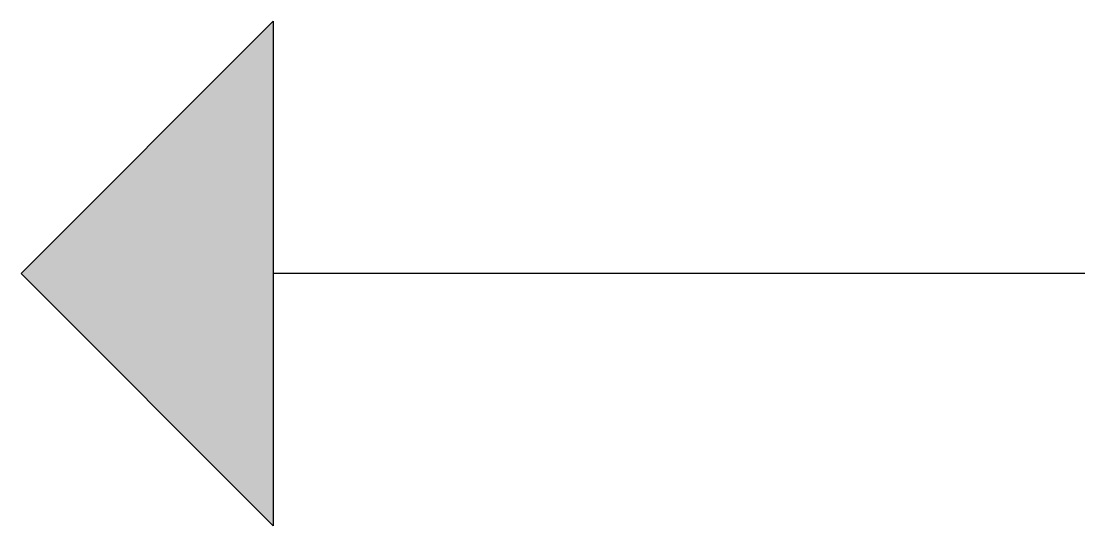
# Model space of a CAD drawing. Header units: millimetres. Extents: x 1172.144 to 1172.894, y -1496.564 to -1496.208.
import ezdxf

# ---------------------------------------------------------------- set-up
doc = ezdxf.new("R2010")
doc.units = ezdxf.units.MM
doc.layers.add('Símbolos_Gráficos', color=1, linetype='Continuous')

msp = doc.modelspace()

# ---------------------------------------------------------------- hatches: boundary and pattern name
at = {"layer": 'Símbolos_Gráficos'}
msp.add_hatch(color=256, dxfattribs=at).paths.add_polyline_path([(1172.32219, -1496.56363), (1172.14445, -1496.38588), (1172.32219, -1496.20813)])

# ---------------------------------------------------------------- linework, layer by layer
at = {"layer": 'Símbolos_Gráficos', "color": 2}
for p, q in [((1172.14445, -1496.38588), (1172.32219, -1496.20813)), ((1172.32219, -1496.20813), (1172.32219, -1496.56363)), ((1172.32219, -1496.56363), (1172.14445, -1496.38588)), ((1172.89445, -1496.38588), (1172.32219, -1496.38588))]:
    msp.add_line(p, q, dxfattribs=at)

doc.saveas('drawing.dxf')
